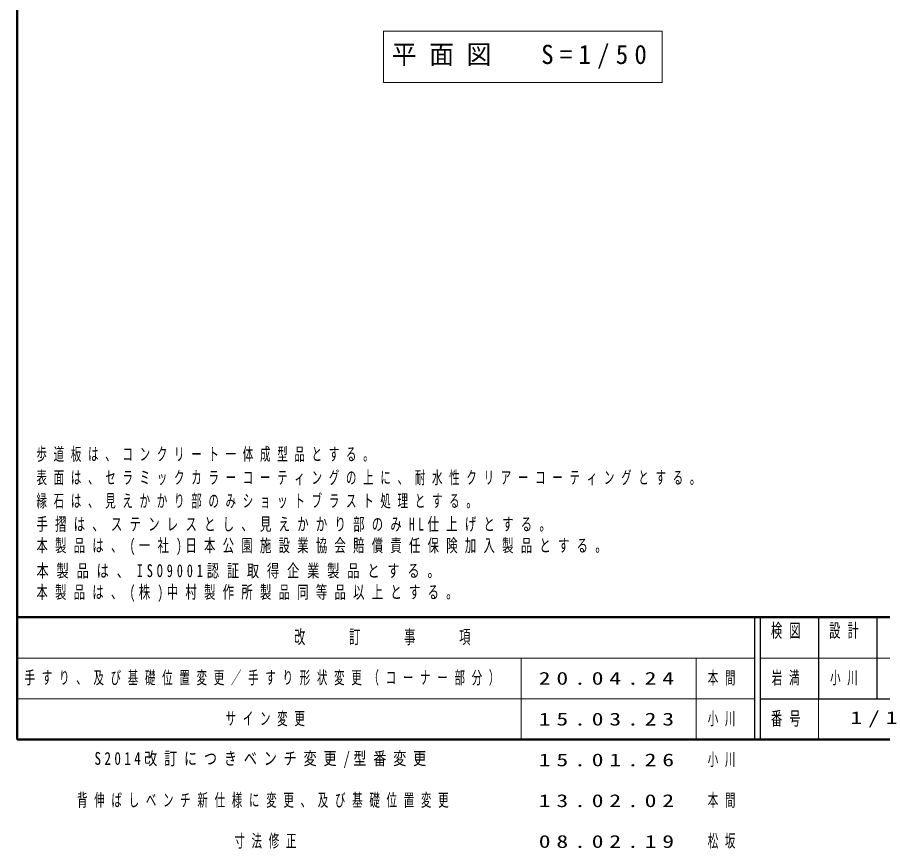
# Model space of a CAD drawing. Units: millimetres on the paper. Extents: x -365 to 0, y -19 to 257.
# Drawn here: x -365 to -216.5, y -18.7 to 124 of the extents above; entities that cross this region are included whole.
import ezdxf

# ---------------------------------------------------------------- set-up
doc = ezdxf.new("R2010")
doc.units = ezdxf.units.MM
doc.layers.add('LY_1', color=7, linetype='Continuous', lineweight=13)
doc.layers.add('LY_3', color=7, linetype='Continuous', lineweight=13)
doc.styles.add('ＭＳ ゴシック', font='')
doc.styles.get('ＭＳ ゴシック').set_extended_font_data('MS Gothic')

msp = doc.modelspace()

# ---------------------------------------------------------------- linework, layer by layer
at = {"layer": 'LY_1'}
for p, q in [((-302.129, 121.587), (-302.129, 112.787)), ((-254.329, 121.587), (-302.129, 121.587)), ((-254.329, 112.787), (-254.329, 121.587)), ((-302.129, 112.787), (-254.329, 112.787))]:
    msp.add_line(p, q, dxfattribs=at)
at = {"layer": 'LY_3', "lineweight": 50}
for p, q in [((-365, 257), (-365, 0)), ((-365, 21), (0, 21)), ((-365, 0), (0, 0))]:
    msp.add_line(p, q, dxfattribs=at)
at = {"layer": 'LY_3', "color": 211, "lineweight": 25}
for p, q in [((-238.5, 21), (-238.5, 0)), ((-237.5, 21), (-237.5, 0)), ((-227.5, 21), (-227.5, 7)), ((-217.5, 21), (-217.5, 7)), ((-237.5, 7), (0, 7))]:
    msp.add_line(p, q, dxfattribs=at)
at = {"layer": 'LY_3'}
for p, q in [((-365, 14), (-238.5, 14)), ((-278.5, 14), (-278.5, 0)), ((-248.5, 14), (-248.5, 0)), ((-237.5, 14), (-182.5, 14)), ((-365, 7), (-238.5, 7)), ((-227.5, 7), (-227.5, 0))]:
    msp.add_line(p, q, dxfattribs=at)

# ---------------------------------------------------------------- texts
at = {"layer": 'LY_1', "style": 'ＭＳ ゴシック'}
for s, insert, char_height, attachment_point in [('\\T1.5;\\W0.95;平面図\u3000S=1/50', (-300.729, 117.187), 3.299, 4), ('\\T1.64;\\W0.6;歩道板は、コンクリート一体成型品とする。', (-361.715, 47.639), 2.199, 7), ('\\T1.64;\\W0.6;表面は、セラミックカラーコーティングの上に、耐水性クリアーコーティングとする。', (-361.715, 43.639), 2.199, 7), ('\\T1.64;\\W0.6;縁石は、見えかかり部のみショットブラスト処理とする。', (-361.715, 39.639), 2.199, 7), ('\\T1.64;\\W0.65;手摺は、ステンレスとし、見えかかり部のみHL仕上げとする。', (-361.715, 35.639), 2.199, 7), ('\\T1.64;\\W0.65;本製品は、(一社)日本公園施設業協会賠償責任保険加入製品とする。', (-361.715, 31.639), 2.199, 7), ('\\T1.64;\\W0.7;本製品は、ISO9001認証取得企業製品とする。', (-361.715, 27.639), 2.199, 7), ('\\T1.64;\\W0.65;本製品は、(株)中村製作所製品同等品以上とする。', (-361.715, 23.639), 2.199, 7), ('\\T1.64;\\W0.6;手すり、及び基礎位置変更／手すり形状変更（コーナー部分）', (-363.75, 10.5), 2.199, 4), ('\\T1.64;\\W0.6;本間', (-246.5, 10.5), 2.199, 4), ('\\T1.64;\\W0.6;岩満', (-235.5, 10.5), 2.199, 4), ('\\T1.64;\\W0.6;小川', (-225.5, 10.5), 2.199, 4), ('\\T1.5;\\W1.35;20.04.24', (-275.5, 10.5), 2.199, 4), ('\\T1.64;\\W0.6;サイン変更', (-329.25, 3.5), 2.199, 4), ('\\T1.5;\\W1.35;15.03.23', (-275.5, 3.5), 2.199, 4), ('\\T1.64;\\W0.6;小川', (-246.5, 3.5), 2.199, 4), ('\\T1.5;\\W1.35;1/1', (-222, 3.5), 2.199, 4), ('\\T1.52;\\W0.75;S2014改訂につきベンチ変更/型番変更', (-351.75, -3.5), 2.199, 4), ('\\T1.5;\\W1.35;15.01.26', (-275.5, -3.5), 2.199, 4), ('\\T1.64;\\W0.6;小川', (-246.5, -3.5), 2.199, 4), ('\\T1.64;\\W0.6;背伸ばしベンチ新仕様に変更、及び基礎位置変更', (-354.75, -10.5), 2.199, 4), ('\\T1.5;\\W1.35;13.02.02', (-275.5, -10.5), 2.199, 4), ('\\T1.64;\\W0.6;本間', (-246.5, -10.5), 2.199, 4), ('\\T1.64;\\W0.6;寸法修正', (-327.75, -17.5), 2.199, 4), ('\\T1.64;\\W0.6;松坂', (-246.5, -17.5), 2.199, 4), ('\\T1.5;\\W1.35;08.02.19', (-275.5, -17.5), 2.199, 4)]:
    msp.add_mtext(s, dxfattribs=dict(at, insert=insert, char_height=char_height, attachment_point=attachment_point))
at = {"layer": 'LY_3', "color": 4, "char_height": 2.346, "style": 'ＭＳ ゴシック'}
for s, insert, attachment_point in [('\\T1.64;\\W0.6;検図', (-232.5, 19.9), 2), ('\\T1.64;\\W0.6;設計', (-222.5, 19.9), 2), ('\\T1.64;\\W0.6;改\u3000\u3000訂\u3000\u3000事\u3000\u3000項', (-301.75, 17.5), 5), ('\\T1.64;\\W0.6;番号', (-232.5, 3.5), 5)]:
    msp.add_mtext(s, dxfattribs=dict(at, insert=insert, attachment_point=attachment_point))

doc.saveas('drawing.dxf')
